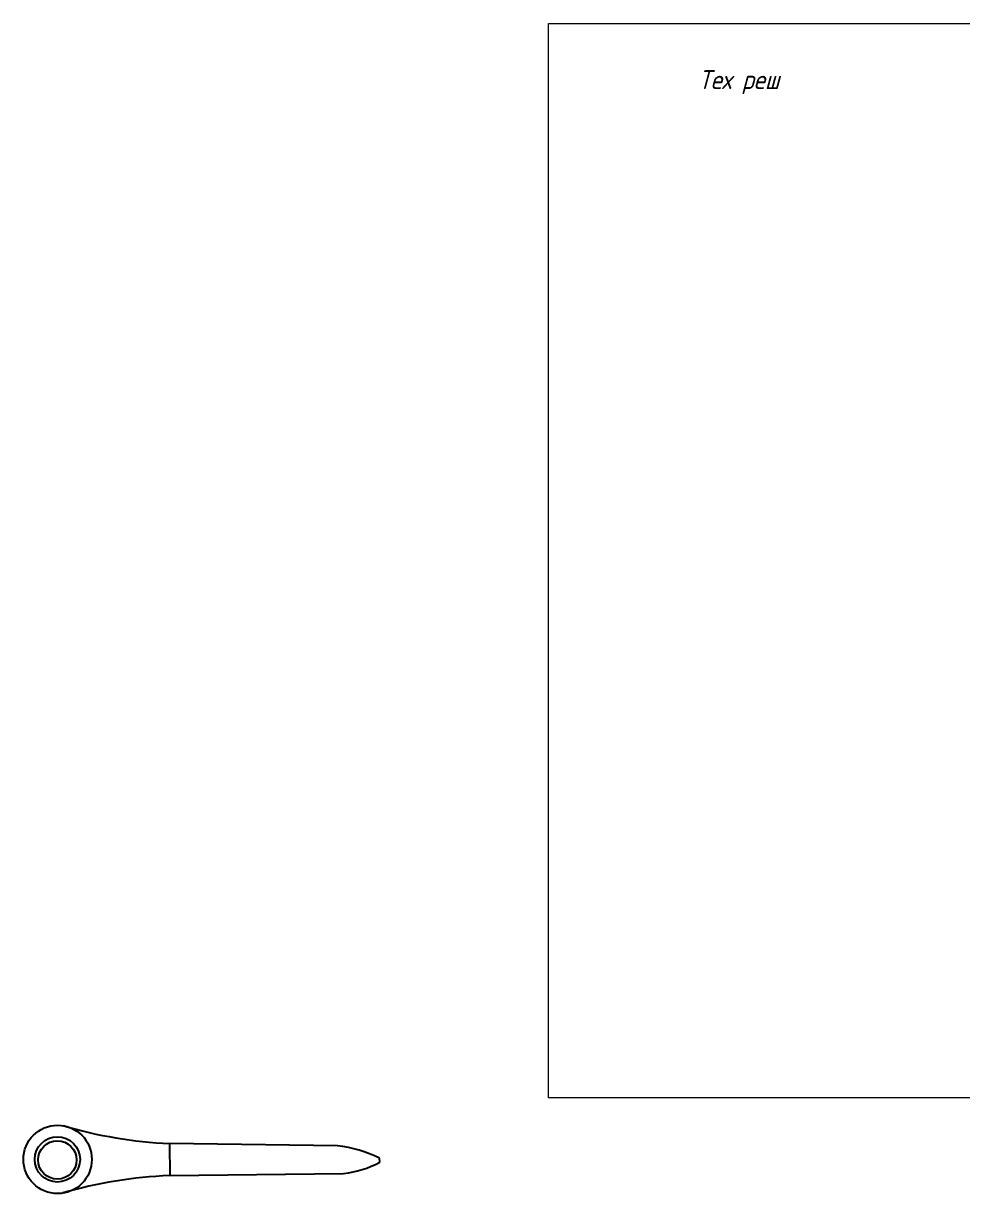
# Model space of a CAD drawing. Header units: millimetres. Extents: x 467 to 39028, y -12467 to 24298.
# Drawn here: x 22625 to 27612, y 6128 to 12346 of the extents above; entities that cross this region are included whole.
import ezdxf

# ---------------------------------------------------------------- set-up
doc = ezdxf.new("R2010")
doc.units = ezdxf.units.MM
doc.layers.add('Con', color=6, linetype='Continuous', lineweight=18)
doc.styles.get("Standard").update_dxf_attribs({"font": 'ISOCP.SHX', "oblique": 15, "bigfont": 'bigfont.shx'})

msp = doc.modelspace()

# ---------------------------------------------------------------- linework, layer by layer
for p, q in [((23400.707, 6394.231), (23401.736, 6224.038)), ((24292.787, 6382.232), (23400.707, 6394.231)), ((24517.058, 6295.129), (24516.035, 6317.086)), ((23401.736, 6224.038), (24325.206, 6235.393)), ((24325.206, 6235.393), (24325.206, 6235.393))]:
    msp.add_line(p, q)
for centre, radius in [((22806.362, 6309.911), 181.664), ((22805.087, 6310.049), 120.497), ((22804.777, 6307.103), 102.058)]:
    msp.add_circle(centre, radius)
for centre, radius, start, end in [((23506.4, 8754.649), 2362.783, 253.4846118, 267.4361512), ((24192.64, 5623.943), 764.874, 64.9879815, 82.4764851), ((24269.065, 6753.648), 521.286, 276.1825461, 298.4070278), ((23491.726, 3862.573), 2362.783, 92.220126, 106.1716654)]:
    msp.add_arc(centre, radius, start, end)
at = {"layer": 'Con'}
msp.add_lwpolyline([(25412.503, 12345.535), (33457.637, 12345.535), (33457.637, 6636.959), (25412.503, 6636.959)], close=True, dxfattribs=at)

# ---------------------------------------------------------------- texts
at = {"layer": 'Con', "insert": (26210.796, 12096.885), "char_height": 100, "attachment_point": 1}
msp.add_mtext_dynamic_manual_height_columns('{\\Fgeniso,bigfont|c204;Тех реш}', width=6593.692, gutter_width=12.5, heights=[0], dxfattribs=at)

doc.saveas('drawing.dxf')
